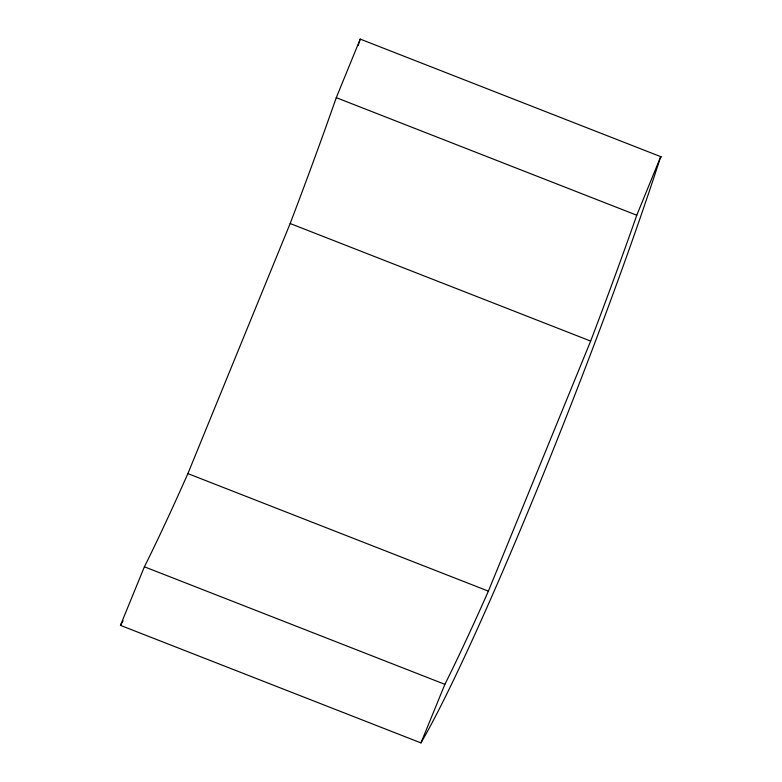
<?xml version="1.0" encoding="UTF-8"?>
<svg xmlns="http://www.w3.org/2000/svg" width="782" height="782" viewBox="0 0 782 782"><rect width="100%" height="100%" fill="white"/><g stroke="black" fill="none" stroke-linecap="round" stroke-linejoin="round"><path stroke-width="1.17" d="M420.941 742.9L444.89 684.338A399.485 27.175 -68.6 0 0 488.379 591.143L590.654 341.079A399.485 27.175 -68.6 0 0 636.773 215.216L660.722 156.644A398.556 27.116 -68.6 0 1 420.941 742.9L120.448 625.356L144.396 566.794A399.485 27.175 -68.6 0 0 187.885 473.599L290.161 223.525A399.485 27.175 -68.6 0 0 336.28 97.662L360.228 39.1L661.552 156.977M336.28 97.662L636.773 215.216M290.161 223.525L590.654 341.079M187.885 473.599L488.379 591.143M144.396 566.794L444.89 684.338M360.228 39.1A398.556 27.116 -68.6 0 1 358.136 45.561M123.136 620.732A398.556 27.116 -68.6 0 1 120.448 625.356"/></g></svg>
